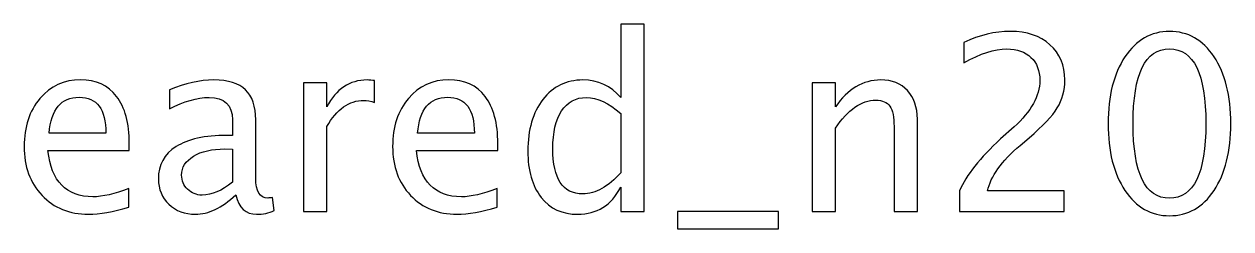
# Model space of a CAD drawing. Header units: centimetres. Extents: x -27.7 to 27.6, y -20.2 to 43.3.
# Drawn here: x 17.12 to 27.65, y 41.52 to 43.3 of the extents above; entities that cross this region are included whole.
import ezdxf

# ---------------------------------------------------------------- set-up
doc = ezdxf.new("R2010")
doc.units = ezdxf.units.CM
doc.header["$MEASUREMENT"] = 0
doc.layers.add('Layer 1', color=7, linetype='Continuous')

msp = doc.modelspace()

# ---------------------------------------------------------------- linework, layer by layer
at = {"layer": 'Layer 1'}
for points, knots in [([(22.3249, 41.67044), (22.3249, 41.67044), (22.3249, 41.88105), (22.3249, 41.88105), (22.3249, 41.88105), (22.242, 41.72371), (22.11712, 41.64504), (21.95025, 41.64504), (21.95025, 41.64504), (21.81479, 41.64504), (21.70825, 41.69408), (21.63064, 41.7925), (21.63064, 41.7925), (21.55303, 41.89093), (21.51422, 42.02534), (21.51422, 42.19573), (21.51422, 42.19573), (21.51422, 42.38199), (21.55832, 42.53192), (21.64616, 42.64552), (21.64616, 42.64552), (21.73435, 42.75876), (21.85007, 42.81556), (21.99365, 42.81556), (21.99365, 42.81556), (22.12664, 42.81556), (22.23742, 42.76476), (22.3249, 42.66281), (22.3249, 42.66281), (22.3249, 42.66281), (22.3249, 43.30239), (22.3249, 43.30239), (22.3249, 43.30239), (22.3249, 43.30239), (22.52811, 43.30239), (22.52811, 43.30239), (22.52811, 43.30239), (22.52811, 43.30239), (22.52811, 41.67044), (22.52811, 41.67044), (22.52811, 41.67044), (22.52811, 41.67044), (22.3249, 41.67044), (22.3249, 41.67044)], [0, 0, 0, 0, 0.08333333, 0.08333333, 0.08333333, 0.08333333, 0.16666667, 0.16666667, 0.16666667, 0.16666667, 0.25, 0.25, 0.25, 0.25, 0.33333333, 0.33333333, 0.33333333, 0.33333333, 0.41666667, 0.41666667, 0.41666667, 0.41666667, 0.5, 0.5, 0.5, 0.5, 0.58333333, 0.58333333, 0.58333333, 0.58333333, 0.66666667, 0.66666667, 0.66666667, 0.66666667, 0.75, 0.75, 0.75, 0.75, 0.83333333, 0.83333333, 0.83333333, 0.83333333, 1, 1, 1, 1]), ([(25.27978, 41.67044), (25.27978, 41.67044), (25.27978, 41.84824), (25.27978, 41.84824), (25.27978, 41.84824), (25.33905, 41.98688), (25.45864, 42.13822), (25.63891, 42.30156), (25.63891, 42.30156), (25.63891, 42.30156), (25.75533, 42.40598), (25.75533, 42.40598), (25.75533, 42.40598), (25.90526, 42.54216), (25.9804, 42.67692), (25.9804, 42.81097), (25.9804, 42.81097), (25.9804, 42.8967), (25.95465, 42.96373), (25.9035, 43.01276), (25.9035, 43.01276), (25.85234, 43.0618), (25.78143, 43.08649), (25.69148, 43.08649), (25.69148, 43.08649), (25.58635, 43.08649), (25.46182, 43.04628), (25.31788, 42.96584), (25.31788, 42.96584), (25.31788, 42.96584), (25.31788, 43.14364), (25.31788, 43.14364), (25.31788, 43.14364), (25.4537, 43.20714), (25.58882, 43.23889), (25.72358, 43.23889), (25.72358, 43.23889), (25.86681, 43.23889), (25.98181, 43.20044), (26.0686, 43.12318), (26.0686, 43.12318), (26.15503, 43.04592), (26.19842, 42.94362), (26.19842, 42.81591), (26.19842, 42.81591), (26.19842, 42.72419), (26.17655, 42.6427), (26.1328, 42.57179), (26.1328, 42.57179), (26.0887, 42.50053), (26.00721, 42.41445), (25.88762, 42.31285), (25.88762, 42.31285), (25.88762, 42.31285), (25.80895, 42.24582), (25.80895, 42.24582), (25.80895, 42.24582), (25.64526, 42.10718), (25.55072, 41.97453), (25.52532, 41.84824), (25.52532, 41.84824), (25.52532, 41.84824), (26.19207, 41.84824), (26.19207, 41.84824), (26.19207, 41.84824), (26.19207, 41.84824), (26.19207, 41.67044), (26.19207, 41.67044), (26.19207, 41.67044), (26.19207, 41.67044), (25.27978, 41.67044), (25.27978, 41.67044)], [0, 0, 0, 0, 0.05263158, 0.05263158, 0.05263158, 0.05263158, 0.10526316, 0.10526316, 0.10526316, 0.10526316, 0.15789474, 0.15789474, 0.15789474, 0.15789474, 0.21052632, 0.21052632, 0.21052632, 0.21052632, 0.26315789, 0.26315789, 0.26315789, 0.26315789, 0.31578947, 0.31578947, 0.31578947, 0.31578947, 0.36842105, 0.36842105, 0.36842105, 0.36842105, 0.42105263, 0.42105263, 0.42105263, 0.42105263, 0.47368421, 0.47368421, 0.47368421, 0.47368421, 0.52631579, 0.52631579, 0.52631579, 0.52631579, 0.57894737, 0.57894737, 0.57894737, 0.57894737, 0.63157895, 0.63157895, 0.63157895, 0.63157895, 0.68421053, 0.68421053, 0.68421053, 0.68421053, 0.73684211, 0.73684211, 0.73684211, 0.73684211, 0.78947368, 0.78947368, 0.78947368, 0.78947368, 0.84210526, 0.84210526, 0.84210526, 0.84210526, 0.89473684, 0.89473684, 0.89473684, 0.89473684, 1, 1, 1, 1]), ([(27.11141, 41.63234), (26.95089, 41.63234), (26.82142, 41.70607), (26.72335, 41.85318), (26.72335, 41.85318), (26.62493, 42.00029), (26.57589, 42.19432), (26.57589, 42.43562), (26.57589, 42.43562), (26.57589, 42.67692), (26.62493, 42.87094), (26.72335, 43.01805), (26.72335, 43.01805), (26.82142, 43.16516), (26.95089, 43.23889), (27.11141, 43.23889), (27.11141, 43.23889), (27.27263, 43.23889), (27.4021, 43.16551), (27.50017, 43.01876), (27.50017, 43.01876), (27.59789, 42.872), (27.64693, 42.67762), (27.64693, 42.43562), (27.64693, 42.43562), (27.64693, 42.19432), (27.59789, 42.00029), (27.50017, 41.85318), (27.50017, 41.85318), (27.4021, 41.70607), (27.27263, 41.63234), (27.11141, 41.63234)], [0, 0, 0, 0, 0.11111111, 0.11111111, 0.11111111, 0.11111111, 0.22222222, 0.22222222, 0.22222222, 0.22222222, 0.33333333, 0.33333333, 0.33333333, 0.33333333, 0.44444444, 0.44444444, 0.44444444, 0.44444444, 0.55555556, 0.55555556, 0.55555556, 0.55555556, 0.66666667, 0.66666667, 0.66666667, 0.66666667, 0.77777778, 0.77777778, 0.77777778, 0.77777778, 1, 1, 1, 1]), ([(27.11105, 41.78474), (27.32307, 41.78474), (27.42891, 42.0017), (27.42891, 42.43562), (27.42891, 42.43562), (27.42891, 42.86953), (27.32307, 43.08649), (27.11105, 43.08649), (27.11105, 43.08649), (26.89974, 43.08649), (26.79391, 42.86953), (26.79391, 42.43562), (26.79391, 42.43562), (26.79391, 42.0017), (26.89974, 41.78474), (27.11105, 41.78474)], [0, 0, 0, 0, 0.2, 0.2, 0.2, 0.2, 0.4, 0.4, 0.4, 0.4, 0.6, 0.6, 0.6, 0.6, 1, 1, 1, 1]), ([(18.033, 41.70642), (17.89648, 41.6655), (17.77971, 41.64504), (17.68234, 41.64504), (17.68234, 41.64504), (17.51618, 41.64504), (17.38107, 41.70007), (17.277, 41.80979), (17.277, 41.80979), (17.17293, 41.9195), (17.12072, 42.06167), (17.12072, 42.23665), (17.12072, 42.23665), (17.12072, 42.40634), (17.16658, 42.54568), (17.25866, 42.65469), (17.25866, 42.65469), (17.35073, 42.76335), (17.46856, 42.81768), (17.61214, 42.81768), (17.61214, 42.81768), (17.74796, 42.81768), (17.85309, 42.76934), (17.92717, 42.67268), (17.92717, 42.67268), (18.00125, 42.57602), (18.0383, 42.43914), (18.0383, 42.2617), (18.0383, 42.2617), (18.0383, 42.2617), (18.03724, 42.19961), (18.03724, 42.19961), (18.03724, 42.19961), (18.03724, 42.19961), (17.32815, 42.19961), (17.32815, 42.19961), (17.32815, 42.19961), (17.35779, 41.9315), (17.48867, 41.79744), (17.72044, 41.79744), (17.72044, 41.79744), (17.80546, 41.79744), (17.90953, 41.82143), (18.033, 41.86941), (18.033, 41.86941), (18.033, 41.86941), (18.033, 41.70642), (18.033, 41.70642)], [0, 0, 0, 0, 0.07692308, 0.07692308, 0.07692308, 0.07692308, 0.15384615, 0.15384615, 0.15384615, 0.15384615, 0.23076923, 0.23076923, 0.23076923, 0.23076923, 0.30769231, 0.30769231, 0.30769231, 0.30769231, 0.38461538, 0.38461538, 0.38461538, 0.38461538, 0.46153846, 0.46153846, 0.46153846, 0.46153846, 0.53846154, 0.53846154, 0.53846154, 0.53846154, 0.61538462, 0.61538462, 0.61538462, 0.61538462, 0.69230769, 0.69230769, 0.69230769, 0.69230769, 0.76923077, 0.76923077, 0.76923077, 0.76923077, 0.84615385, 0.84615385, 0.84615385, 0.84615385, 1, 1, 1, 1]), ([(18.96716, 41.81332), (18.8451, 41.70113), (18.72763, 41.64504), (18.61474, 41.64504), (18.61474, 41.64504), (18.52196, 41.64504), (18.4447, 41.67397), (18.38367, 41.73218), (18.38367, 41.73218), (18.32229, 41.79038), (18.29159, 41.86376), (18.29159, 41.95231), (18.29159, 41.95231), (18.29159, 42.07472), (18.3431, 42.16892), (18.44611, 42.23453), (18.44611, 42.23453), (18.54912, 42.30015), (18.69694, 42.33296), (18.88955, 42.33296), (18.88955, 42.33296), (18.88955, 42.33296), (18.93718, 42.33296), (18.93718, 42.33296), (18.93718, 42.33296), (18.93718, 42.33296), (18.93718, 42.46807), (18.93718, 42.46807), (18.93718, 42.46807), (18.93718, 42.59825), (18.86944, 42.66316), (18.73362, 42.66316), (18.73362, 42.66316), (18.6285, 42.66316), (18.51349, 42.63), (18.38896, 42.56367), (18.38896, 42.56367), (18.38896, 42.56367), (18.38896, 42.73089), (18.38896, 42.73089), (18.38896, 42.73089), (18.52584, 42.78734), (18.65496, 42.81556), (18.77596, 42.81556), (18.77596, 42.81556), (18.90049, 42.81556), (18.99256, 42.78734), (19.05148, 42.73054), (19.05148, 42.73054), (19.11074, 42.67374), (19.14038, 42.58625), (19.14038, 42.46807), (19.14038, 42.46807), (19.14038, 42.46807), (19.14038, 41.96113), (19.14038, 41.96113), (19.14038, 41.96113), (19.14038, 41.84507), (19.17601, 41.78686), (19.24762, 41.78686), (19.24762, 41.78686), (19.25644, 41.78686), (19.2695, 41.78827), (19.28678, 41.79109), (19.28678, 41.79109), (19.28678, 41.79109), (19.30125, 41.6782), (19.30125, 41.6782), (19.30125, 41.6782), (19.25503, 41.65598), (19.20423, 41.64504), (19.14849, 41.64504), (19.14849, 41.64504), (19.05359, 41.64504), (18.99327, 41.70113), (18.96716, 41.81332)], [0, 0, 0, 0, 0.05, 0.05, 0.05, 0.05, 0.1, 0.1, 0.1, 0.1, 0.15, 0.15, 0.15, 0.15, 0.2, 0.2, 0.2, 0.2, 0.25, 0.25, 0.25, 0.25, 0.3, 0.3, 0.3, 0.3, 0.35, 0.35, 0.35, 0.35, 0.4, 0.4, 0.4, 0.4, 0.45, 0.45, 0.45, 0.45, 0.5, 0.5, 0.5, 0.5, 0.55, 0.55, 0.55, 0.55, 0.6, 0.6, 0.6, 0.6, 0.65, 0.65, 0.65, 0.65, 0.7, 0.7, 0.7, 0.7, 0.75, 0.75, 0.75, 0.75, 0.8, 0.8, 0.8, 0.8, 0.85, 0.85, 0.85, 0.85, 0.9, 0.9, 0.9, 0.9, 1, 1, 1, 1]), ([(19.55771, 41.67044), (19.55771, 41.67044), (19.55771, 42.79228), (19.55771, 42.79228), (19.55771, 42.79228), (19.55771, 42.79228), (19.76091, 42.79228), (19.76091, 42.79228), (19.76091, 42.79228), (19.76091, 42.79228), (19.76091, 42.58026), (19.76091, 42.58026), (19.76091, 42.58026), (19.8417, 42.73724), (19.95882, 42.81556), (20.11263, 42.81556), (20.11263, 42.81556), (20.13344, 42.81556), (20.15532, 42.81379), (20.17789, 42.81027), (20.17789, 42.81027), (20.17789, 42.81027), (20.17789, 42.62012), (20.17789, 42.62012), (20.17789, 42.62012), (20.14262, 42.63176), (20.11157, 42.63776), (20.08476, 42.63776), (20.08476, 42.63776), (19.95564, 42.63776), (19.84769, 42.56156), (19.76091, 42.40881), (19.76091, 42.40881), (19.76091, 42.40881), (19.76091, 41.67044), (19.76091, 41.67044), (19.76091, 41.67044), (19.76091, 41.67044), (19.55771, 41.67044), (19.55771, 41.67044)], [0, 0, 0, 0, 0.09090909, 0.09090909, 0.09090909, 0.09090909, 0.18181818, 0.18181818, 0.18181818, 0.18181818, 0.27272727, 0.27272727, 0.27272727, 0.27272727, 0.36363636, 0.36363636, 0.36363636, 0.36363636, 0.45454545, 0.45454545, 0.45454545, 0.45454545, 0.54545455, 0.54545455, 0.54545455, 0.54545455, 0.63636364, 0.63636364, 0.63636364, 0.63636364, 0.72727273, 0.72727273, 0.72727273, 0.72727273, 0.81818182, 0.81818182, 0.81818182, 0.81818182, 1, 1, 1, 1]), ([(21.24716, 41.70642), (21.11064, 41.6655), (20.99387, 41.64504), (20.8965, 41.64504), (20.8965, 41.64504), (20.73034, 41.64504), (20.59523, 41.70007), (20.49116, 41.80979), (20.49116, 41.80979), (20.38709, 41.9195), (20.33488, 42.06167), (20.33488, 42.23665), (20.33488, 42.23665), (20.33488, 42.40634), (20.38074, 42.54568), (20.47282, 42.65469), (20.47282, 42.65469), (20.56489, 42.76335), (20.68272, 42.81768), (20.8263, 42.81768), (20.8263, 42.81768), (20.96212, 42.81768), (21.06725, 42.76934), (21.14133, 42.67268), (21.14133, 42.67268), (21.21541, 42.57602), (21.25246, 42.43914), (21.25246, 42.2617), (21.25246, 42.2617), (21.25246, 42.2617), (21.2514, 42.19961), (21.2514, 42.19961), (21.2514, 42.19961), (21.2514, 42.19961), (20.54231, 42.19961), (20.54231, 42.19961), (20.54231, 42.19961), (20.57195, 41.9315), (20.70283, 41.79744), (20.9346, 41.79744), (20.9346, 41.79744), (21.01962, 41.79744), (21.12369, 41.82143), (21.24716, 41.86941), (21.24716, 41.86941), (21.24716, 41.86941), (21.24716, 41.70642), (21.24716, 41.70642)], [0, 0, 0, 0, 0.07692308, 0.07692308, 0.07692308, 0.07692308, 0.15384615, 0.15384615, 0.15384615, 0.15384615, 0.23076923, 0.23076923, 0.23076923, 0.23076923, 0.30769231, 0.30769231, 0.30769231, 0.30769231, 0.38461538, 0.38461538, 0.38461538, 0.38461538, 0.46153846, 0.46153846, 0.46153846, 0.46153846, 0.53846154, 0.53846154, 0.53846154, 0.53846154, 0.61538462, 0.61538462, 0.61538462, 0.61538462, 0.69230769, 0.69230769, 0.69230769, 0.69230769, 0.76923077, 0.76923077, 0.76923077, 0.76923077, 0.84615385, 0.84615385, 0.84615385, 0.84615385, 1, 1, 1, 1]), ([(23.99355, 41.67044), (23.99355, 41.67044), (23.99355, 42.79228), (23.99355, 42.79228), (23.99355, 42.79228), (23.99355, 42.79228), (24.19675, 42.79228), (24.19675, 42.79228), (24.19675, 42.79228), (24.19675, 42.79228), (24.19675, 42.58026), (24.19675, 42.58026), (24.19675, 42.58026), (24.30435, 42.73724), (24.43629, 42.81556), (24.59222, 42.81556), (24.59222, 42.81556), (24.69029, 42.81556), (24.76825, 42.78487), (24.82575, 42.72313), (24.82575, 42.72313), (24.88326, 42.66175), (24.91219, 42.57884), (24.91219, 42.47513), (24.91219, 42.47513), (24.91219, 42.47513), (24.91219, 41.67044), (24.91219, 41.67044), (24.91219, 41.67044), (24.91219, 41.67044), (24.70898, 41.67044), (24.70898, 41.67044), (24.70898, 41.67044), (24.70898, 41.67044), (24.70898, 42.40881), (24.70898, 42.40881), (24.70898, 42.40881), (24.70898, 42.49206), (24.69664, 42.55133), (24.6723, 42.58661), (24.6723, 42.58661), (24.6476, 42.62224), (24.60703, 42.63987), (24.55023, 42.63987), (24.55023, 42.63987), (24.42535, 42.63987), (24.30752, 42.55838), (24.19675, 42.3954), (24.19675, 42.3954), (24.19675, 42.3954), (24.19675, 41.67044), (24.19675, 41.67044), (24.19675, 41.67044), (24.19675, 41.67044), (23.99355, 41.67044), (23.99355, 41.67044)], [0, 0, 0, 0, 0.06666667, 0.06666667, 0.06666667, 0.06666667, 0.13333333, 0.13333333, 0.13333333, 0.13333333, 0.2, 0.2, 0.2, 0.2, 0.26666667, 0.26666667, 0.26666667, 0.26666667, 0.33333333, 0.33333333, 0.33333333, 0.33333333, 0.4, 0.4, 0.4, 0.4, 0.46666667, 0.46666667, 0.46666667, 0.46666667, 0.53333333, 0.53333333, 0.53333333, 0.53333333, 0.6, 0.6, 0.6, 0.6, 0.66666667, 0.66666667, 0.66666667, 0.66666667, 0.73333333, 0.73333333, 0.73333333, 0.73333333, 0.8, 0.8, 0.8, 0.8, 0.86666667, 0.86666667, 0.86666667, 0.86666667, 1, 1, 1, 1]), ([(17.33874, 42.35201), (17.33874, 42.35201), (17.83404, 42.35201), (17.83404, 42.35201), (17.83404, 42.35201), (17.83404, 42.56085), (17.75607, 42.66527), (17.6005, 42.66527), (17.6005, 42.66527), (17.44387, 42.66527), (17.35673, 42.56085), (17.33874, 42.35201)], [0, 0, 0, 0, 0.25, 0.25, 0.25, 0.25, 0.5, 0.5, 0.5, 0.5, 1, 1, 1, 1]), ([(20.5529, 42.35201), (20.5529, 42.35201), (21.0482, 42.35201), (21.0482, 42.35201), (21.0482, 42.35201), (21.0482, 42.56085), (20.97023, 42.66527), (20.81466, 42.66527), (20.81466, 42.66527), (20.65803, 42.66527), (20.57089, 42.56085), (20.5529, 42.35201)], [0, 0, 0, 0, 0.25, 0.25, 0.25, 0.25, 0.5, 0.5, 0.5, 0.5, 1, 1, 1, 1]), ([(22.3249, 42.52381), (22.21942, 42.61659), (22.11959, 42.66316), (22.02504, 42.66316), (22.02504, 42.66316), (21.93191, 42.66316), (21.85994, 42.62435), (21.80879, 42.54639), (21.80879, 42.54639), (21.75764, 42.46878), (21.73224, 42.35871), (21.73224, 42.21619), (21.73224, 42.21619), (21.73224, 41.95407), (21.81902, 41.82284), (21.99294, 41.82284), (21.99294, 41.82284), (22.10583, 41.82284), (22.2166, 41.88458), (22.3249, 42.0077), (22.3249, 42.0077), (22.3249, 42.0077), (22.3249, 42.52381), (22.3249, 42.52381)], [0, 0, 0, 0, 0.14285714, 0.14285714, 0.14285714, 0.14285714, 0.28571429, 0.28571429, 0.28571429, 0.28571429, 0.42857143, 0.42857143, 0.42857143, 0.42857143, 0.57142857, 0.57142857, 0.57142857, 0.57142857, 0.71428571, 0.71428571, 0.71428571, 0.71428571, 1, 1, 1, 1]), ([(18.93718, 41.92409), (18.93718, 41.92409), (18.93718, 42.21231), (18.93718, 42.21231), (18.93718, 42.21231), (18.93718, 42.21231), (18.87191, 42.21442), (18.87191, 42.21442), (18.87191, 42.21442), (18.75902, 42.21442), (18.66801, 42.19361), (18.59851, 42.15198), (18.59851, 42.15198), (18.52937, 42.11), (18.49479, 42.05462), (18.49479, 41.98547), (18.49479, 41.98547), (18.49479, 41.93714), (18.51208, 41.89622), (18.5463, 41.8627), (18.5463, 41.8627), (18.58087, 41.82919), (18.62285, 41.81226), (18.67259, 41.81226), (18.67259, 41.81226), (18.75726, 41.81226), (18.84546, 41.84965), (18.93718, 41.92409)], [0, 0, 0, 0, 0.125, 0.125, 0.125, 0.125, 0.25, 0.25, 0.25, 0.25, 0.375, 0.375, 0.375, 0.375, 0.5, 0.5, 0.5, 0.5, 0.625, 0.625, 0.625, 0.625, 0.75, 0.75, 0.75, 0.75, 1, 1, 1, 1]), ([(22.82091, 41.51804), (22.82091, 41.51804), (22.82091, 41.67044), (22.82091, 41.67044), (22.82091, 41.67044), (22.82091, 41.67044), (23.70144, 41.67044), (23.70144, 41.67044), (23.70144, 41.67044), (23.70144, 41.67044), (23.70144, 41.51804), (23.70144, 41.51804), (23.70144, 41.51804), (23.70144, 41.51804), (22.82091, 41.51804), (22.82091, 41.51804)], [0, 0, 0, 0, 0.2, 0.2, 0.2, 0.2, 0.4, 0.4, 0.4, 0.4, 0.6, 0.6, 0.6, 0.6, 1, 1, 1, 1])]:
    msp.add_open_spline(points, degree=3, knots=knots, dxfattribs=at)

doc.saveas('drawing.dxf')
